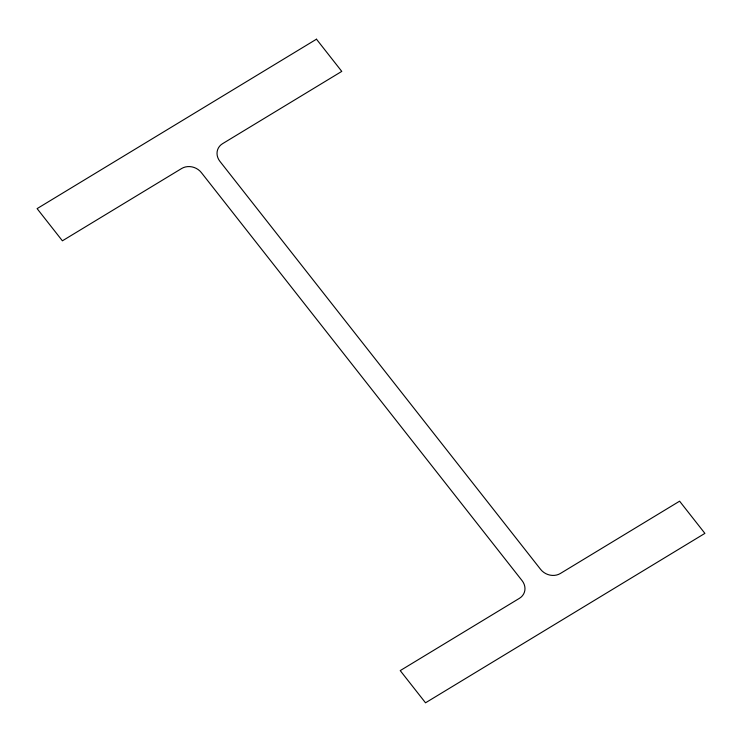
<?xml version="1.0" encoding="UTF-8"?>
<svg xmlns="http://www.w3.org/2000/svg" width="742" height="742" viewBox="0 0 742 742"><rect width="100%" height="100%" fill="white"/><g stroke="black" fill="none" stroke-linecap="round" stroke-linejoin="round"><path stroke-width="1.11" d="M316.472 39.196L37.1 208.623L62.402 240.816L181.642 168.508A14.321 12.531 22.8 0 1 201.36 172.598L522.09 580.652A14.321 12.531 22.8 0 1 519.465 598.302L400.226 670.61L425.528 702.804L704.9 533.377L679.598 501.184L560.358 573.492A14.321 12.531 22.8 0 1 540.64 569.402L219.91 161.348A14.321 12.531 22.8 0 1 222.535 143.698L341.774 71.39L316.472 39.196"/></g></svg>
